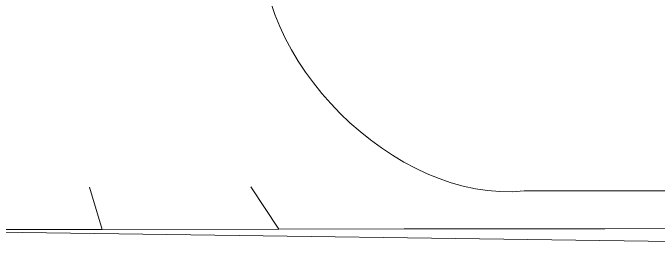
# Model space of a CAD drawing. Header units: millimetres. Extents: x 521 to 148073, y -17811 to 32040.
# Drawn here: x 65870.58 to 65909.03, y 20216.06 to 20229.79 of the extents above; entities that cross this region are included whole.
import ezdxf

# ---------------------------------------------------------------- set-up
doc = ezdxf.new("R2010")
doc.units = ezdxf.units.MM
doc.layers.add('Datové rozvody', color=6, linetype='Continuous')
doc.layers.add('PDF_Geometrie', color=7, linetype='Continuous', true_color=0xbdbdbd)

# ---------------------------------------------------------------- blocks, each defined once
blk = doc.blocks.new('projektor')
at = {"layer": 'PDF_Geometrie', "lineweight": 13}
for points in [[(86325.141, 14974.557), (86325.141, 15002.809)], [(86328.165, 14989.354), (86328.165, 14990.108), (86327.468, 14939.865)], [(86327.326, 14987.477), (86327.333, 14979.23)], [(86327.333, 14979.23), (86327.346, 14967.601)], [(86327.346, 14967.601), (86327.355, 14960.328), (86324.908, 14958.71)], [(86327.355, 14960.328), (86327.369, 14950.096), (86324.921, 14949.353)], [(86327.369, 14950.096), (86327.38, 14943.702), (86324.93, 14943.471)]]:
    blk.add_lwpolyline(points, dxfattribs=at)
blk.add_open_spline([(86325.141, 14974.558), (86325.898, 14967.092), (86317.434, 14958.628), (86309.967, 14959.385)], degree=3, dxfattribs=at)

msp = doc.modelspace()

# ---------------------------------------------------------------- block references
at = {"layer": 'Datové rozvody', "xscale": 1.027900945623324, "yscale": 1.027900945623324, "zscale": 1.027900945623324, "rotation": 270.0000000000001}
msp.add_blockref('projektor', (50508.686, 108952.866), dxfattribs=at)

doc.saveas('drawing.dxf')
